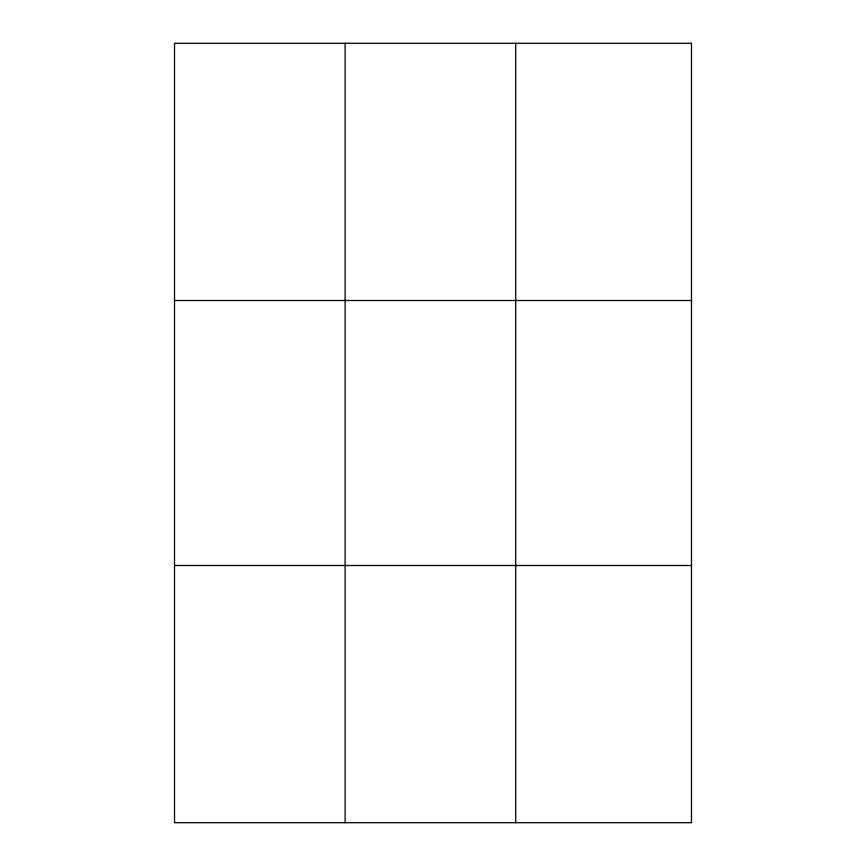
<?xml version="1.0" encoding="UTF-8"?>
<svg xmlns="http://www.w3.org/2000/svg" width="866" height="866" viewBox="0 0 866 866"><rect width="100%" height="100%" fill="white"/><g stroke="black" fill="none" stroke-linecap="round" stroke-linejoin="round"><path stroke-width="1.3" d="M345.123 43.3L345.123 822.7M515.714 43.3L515.714 822.7M174.521 300.502L691.479 300.502M174.521 565.498L691.479 565.498M691.479 43.3L691.479 822.7L174.521 822.7L174.521 43.3L691.479 43.3"/></g></svg>
